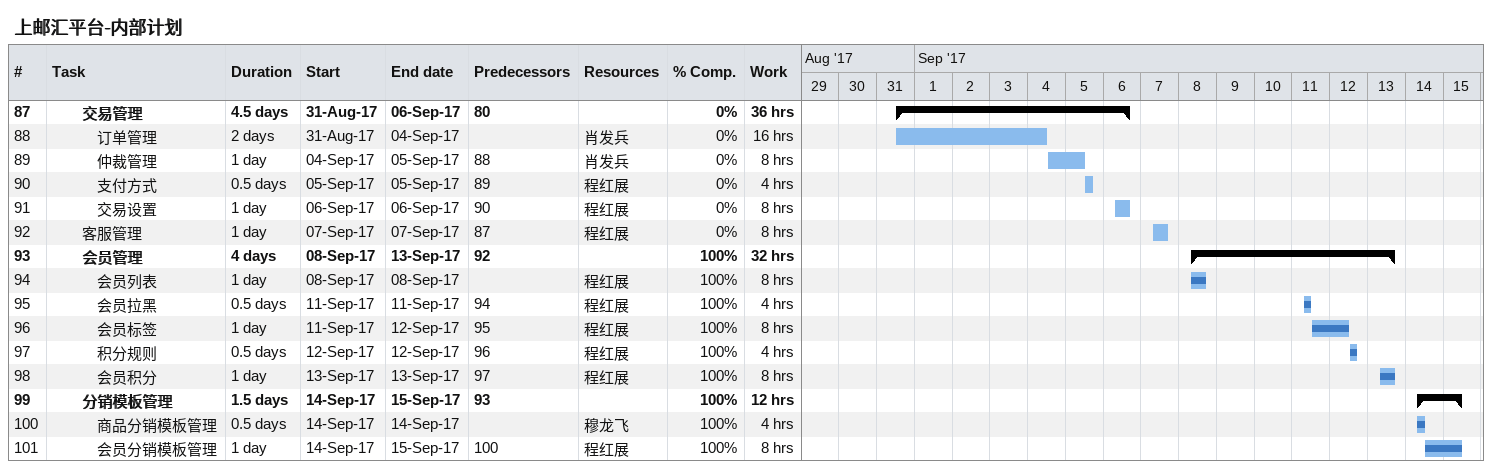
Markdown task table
上邮汇平台-内部计划

| ID | Level | Task | Duration | Start | Finish | Predecessors | Resources | % complete | Work (h) |
|---|---|---|---|---|---|---|---|---|---|
| 87 | 3 | **交易管理** | 4.5d | 2017-08-31 | 2017-09-06 | 80 |  | 0 | 36 |
| 88 | 4 | 订单管理 | 2d | 2017-08-31 | 2017-09-04 |  | 肖发兵 | 0 | 16 |
| 89 | 4 | 仲裁管理 | 1d | 2017-09-04 | 2017-09-05 | 88 | 肖发兵 | 0 | 8 |
| 90 | 4 | 支付方式 | 0.5d | 2017-09-05 | 2017-09-05 | 89 | 程红展 | 0 | 4 |
| 91 | 4 | 交易设置 | 1d | 2017-09-06 | 2017-09-06 | 90 | 程红展 | 0 | 8 |
| 92 | 3 | 客服管理 | 1d | 2017-09-07 | 2017-09-07 | 87 | 程红展 | 0 | 8 |
| 93 | 3 | **会员管理** | 4d | 2017-09-08 | 2017-09-13 | 92 |  | 100 | 32 |
| 94 | 4 | 会员列表 | 1d | 2017-09-08 | 2017-09-08 |  | 程红展 | 100 | 8 |
| 95 | 4 | 会员拉黑 | 0.5d | 2017-09-11 | 2017-09-11 | 94 | 程红展 | 100 | 4 |
| 96 | 4 | 会员标签 | 1d | 2017-09-11 | 2017-09-12 | 95 | 程红展 | 100 | 8 |
| 97 | 4 | 积分规则 | 0.5d | 2017-09-12 | 2017-09-12 | 96 | 程红展 | 100 | 4 |
| 98 | 4 | 会员积分 | 1d | 2017-09-13 | 2017-09-13 | 97 | 程红展 | 100 | 8 |
| 99 | 3 | **分销模板管理** | 1.5d | 2017-09-14 | 2017-09-15 | 93 |  | 100 | 12 |
| 100 | 4 | 商品分销模板管理 | 0.5d | 2017-09-14 | 2017-09-14 |  | 穆龙飞 | 100 | 4 |
| 101 | 4 | 会员分销模板管理 | 1d | 2017-09-14 | 2017-09-15 | 100 | 程红展 | 100 | 8 |
